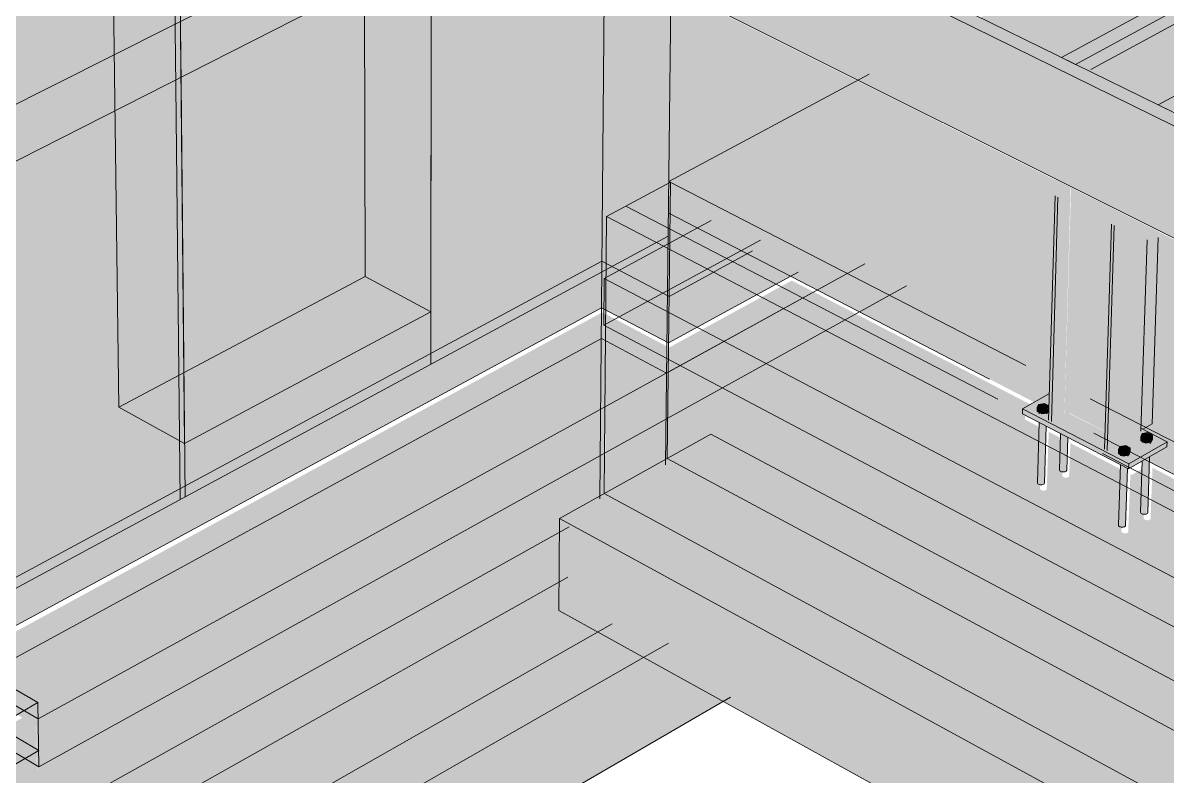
# Model space of a CAD drawing. Header units: inches. Extents: x -8026 to -8021, y -2777 to 2751.
# Drawn here: x -8025.6035 to -8025.4851, y 1923.4569 to 1923.5348 of the extents above; entities that cross this region are included whole.
import ezdxf

# ---------------------------------------------------------------- set-up
doc = ezdxf.new("R2010")
doc.units = ezdxf.units.IN
doc.header["$MEASUREMENT"] = 0
for name, color, linetype, lineweight in [('A-DETL', 90, 'Continuous', 9), ('A-FLOR', 192, 'Continuous', 13), ('A-GENM', 5, 'Continuous', 9), ('C-BLDG-PADS', 91, 'Continuous', 9), ('S-BEAM', 12, 'Continuous', 9), ('S-BEAM-2', 53, 'Continuous', 9), ('S-BEAM-4', 133, 'Continuous', 9), ('S-COLS', 52, 'Continuous', 9), ('S-COLS-1', 22, 'Continuous', 9), ('S-FNDN', 32, 'Continuous', 13)]:
    doc.layers.add(name, color=color, linetype=linetype, lineweight=lineweight)
for name, color, linetype, lineweight, transparency in [('A-FLOR-1', 192, 'Continuous', 13, 0.4), ('A-WALL-PATT-1', 235, 'Continuous', 13, 0.4), ('A-WALL-PATT-2', 13, 'Continuous', 13, 0.4), ('C-BLDG-PADS-1', 91, 'Continuous', 9, 0.4), ('S-FNDN-1', 13, 'Continuous', 13, 0.4), ('S-FNDN-2', 25, 'Continuous', 13, 0.4)]:
    doc.layers.add(name, color=color, linetype=linetype, lineweight=lineweight, transparency=transparency)

msp = doc.modelspace()

# ---------------------------------------------------------------- hatches: boundary and pattern name
at = {"layer": 'A-FLOR-1'}
h = msp.add_hatch(color=256, dxfattribs=at)
h.paths.add_polyline_path([(-8025.68001, 1923.52456), (-8025.61043, 1923.55784), (-8025.61065, 1923.55798), (-8025.61066, 1923.55852), (-8025.61002, 1923.55883), (-8025.63175, 1923.56999), (-8025.70297, 1923.53705), (-8025.68028, 1923.52471)], flags=0)
h.paths.add_polyline_path([(-8025.58725, 1923.5348), (-8025.56883, 1923.54407), (-8025.58744, 1923.55307), (-8025.58734, 1923.54391)], flags=0)
msp.add_hatch(color=256, dxfattribs=at).paths.add_polyline_path([(-8025.58719, 1923.52903), (-8025.56881, 1923.53836), (-8025.56883, 1923.54407), (-8025.58725, 1923.5348), (-8025.5872, 1923.53031)], flags=0)
at = {"layer": 'A-GENM'}
for points in [[(-8025.49809, 1923.49434), (-8025.49813, 1923.49478), (-8025.49855, 1923.495), (-8025.49856, 1923.49458), (-8025.49821, 1923.4944)], [(-8025.49808, 1923.49476), (-8025.49746, 1923.49488), (-8025.49738, 1923.4952), (-8025.49781, 1923.49542), (-8025.49842, 1923.49533), (-8025.49855, 1923.495), (-8025.49809, 1923.49476)], [(-8025.49809, 1923.49434), (-8025.49748, 1923.49448), (-8025.49749, 1923.49484), (-8025.49808, 1923.49476), (-8025.49809, 1923.49448)], [(-8025.49749, 1923.49443), (-8025.49735, 1923.49492), (-8025.49739, 1923.49506), (-8025.49748, 1923.49469), (-8025.49749, 1923.49443)], [(-8025.48675, 1923.4914), (-8025.48662, 1923.49181), (-8025.48662, 1923.49213), (-8025.48675, 1923.49168), (-8025.48675, 1923.49145)], [(-8025.48966, 1923.49039), (-8025.48902, 1923.49054), (-8025.48894, 1923.49083), (-8025.48939, 1923.49107), (-8025.49001, 1923.49097), (-8025.49014, 1923.49064), (-8025.48967, 1923.4904)], [(-8025.48736, 1923.49131), (-8025.4874, 1923.49175), (-8025.48783, 1923.49195), (-8025.48779, 1923.49153), (-8025.48737, 1923.49131)], [(-8025.48736, 1923.49131), (-8025.48675, 1923.49145), (-8025.48674, 1923.49181), (-8025.48735, 1923.49172), (-8025.48736, 1923.49135)], [(-8025.48967, 1923.48997), (-8025.48971, 1923.49042), (-8025.49014, 1923.4906), (-8025.49015, 1923.49022), (-8025.48967, 1923.48997)], [(-8025.48967, 1923.48997), (-8025.48906, 1923.49007), (-8025.48909, 1923.49047), (-8025.48966, 1923.49039), (-8025.48967, 1923.49)], [(-8025.48906, 1923.49006), (-8025.48892, 1923.49053), (-8025.48895, 1923.49073), (-8025.48905, 1923.49033), (-8025.48906, 1923.49007)]]:
    msp.add_hatch(color=256, dxfattribs=at).paths.add_polyline_path(points, flags=0)
h = msp.add_hatch(color=256, dxfattribs=at)
h.paths.add_polyline_path([(-8025.48735, 1923.49172), (-8025.48674, 1923.49181), (-8025.48661, 1923.49215), (-8025.48717, 1923.49238), (-8025.4877, 1923.49231), (-8025.4878, 1923.49196), (-8025.48735, 1923.49172)], flags=0)
h.paths.add_polyline_path([(-8025.48735, 1923.49184), (-8025.48735, 1923.49184), (-8025.48725, 1923.49184)], flags=0)
at = {"layer": 'A-WALL-PATT-1'}
for points in [[(-8025.41309, 1923.42814), (-8025.41271, 1923.43379), (-8025.53104, 1923.4965), (-8025.53687, 1923.49326), (-8025.53692, 1923.48909), (-8025.5322, 1923.49173), (-8025.41395, 1923.4286)], [(-8025.41465, 1923.41632), (-8025.41377, 1923.42906), (-8025.53232, 1923.49225), (-8025.54336, 1923.48607), (-8025.43263, 1923.42607)]]:
    msp.add_hatch(color=256, dxfattribs=at).paths.add_polyline_path(points, flags=0)
h = msp.add_hatch(color=256, dxfattribs=at)
h.paths.add_polyline_path([(-8025.48976, 1923.48261), (-8025.48976, 1923.48262), (-8025.48951, 1923.48267), (-8025.4895, 1923.48271), (-8025.48942, 1923.48276), (-8025.48941, 1923.48281), (-8025.48932, 1923.48675), (-8025.49001, 1923.48711), (-8025.49013, 1923.48276), (-8025.49002, 1923.48276), (-8025.49002, 1923.48267), (-8025.48995, 1923.48264), (-8025.48989, 1923.48271), (-8025.48985, 1923.48271), (-8025.48985, 1923.48262)], flags=0)
h.paths.add_polyline_path([(-8025.48736, 1923.48396), (-8025.48736, 1923.48398), (-8025.48728, 1923.48398), (-8025.48721, 1923.48472), (-8025.4872, 1923.48405), (-8025.48712, 1923.4841), (-8025.48712, 1923.4856), (-8025.48779, 1923.48595), (-8025.48783, 1923.4841), (-8025.48772, 1923.4841), (-8025.48773, 1923.48401), (-8025.48765, 1923.48398), (-8025.4876, 1923.4841), (-8025.48755, 1923.48406), (-8025.48752, 1923.48472), (-8025.48743, 1923.48472), (-8025.48746, 1923.48396)], flags=0)
h.paths.add_polyline_path([(-8025.49815, 1923.48701), (-8025.49815, 1923.48701), (-8025.49797, 1923.48703), (-8025.49794, 1923.48707), (-8025.49784, 1923.48711), (-8025.4978, 1923.48721), (-8025.49773, 1923.49113), (-8025.49842, 1923.49145), (-8025.49852, 1923.48716), (-8025.49841, 1923.48716), (-8025.49842, 1923.48707), (-8025.49834, 1923.48703), (-8025.49831, 1923.48711), (-8025.49825, 1923.48707), (-8025.49821, 1923.48701)], flags=0)
h.paths.add_polyline_path([(-8025.49566, 1923.48862), (-8025.49554, 1923.48862), (-8025.49555, 1923.48999), (-8025.49618, 1923.49032), (-8025.49618, 1923.48862), (-8025.49567, 1923.48862)], flags=0)
at = {"layer": 'A-WALL-PATT-2'}
h = msp.add_hatch(color=256, dxfattribs=at)
h.paths.add_polyline_path([(-8025.90929, 1923.29741), (-8025.86245, 1923.32431), (-8025.86742, 1923.32867), (-8025.86222, 1923.33149), (-8025.87242, 1923.40202), (-8025.84007, 1923.41809), (-8025.84108, 1923.42592), (-8025.83441, 1923.42091), (-8025.825, 1923.34581), (-8025.74798, 1923.39005), (-8025.74868, 1923.39831), (-8025.54318, 1923.50925), (-8025.54313, 1923.51475), (-8025.53669, 1923.5182), (-8025.53645, 1923.53844), (-8025.54737, 1923.54391), (-8025.54737, 1923.54402), (-8025.56127, 1923.55098), (-8025.56131, 1923.50488), (-8025.58679, 1923.49124), (-8025.59359, 1923.49502), (-8025.58687, 1923.49858), (-8025.58719, 1923.52903), (-8025.64499, 1923.49968), (-8025.67836, 1923.518), (-8025.68027, 1923.51708), (-8025.68668, 1923.52078), (-8025.68648, 1923.51708), (-8025.92062, 1923.40436), (-8025.92037, 1923.40411), (-8025.92032, 1923.40406), (-8025.9202, 1923.40399), (-8025.92019, 1923.40372), (-8025.92042, 1923.40337), (-8025.92065, 1923.4033), (-8025.92088, 1923.40331), (-8025.9216, 1923.40389), (-8025.92693, 1923.40132), (-8025.90929, 1923.29741)], flags=0)
h.paths.add_polyline_path([(-8025.58744, 1923.55307), (-8025.58751, 1923.55982), (-8025.58733, 1923.55991), (-8025.58735, 1923.56201), (-8025.59664, 1923.55751), (-8025.59435, 1923.5564)], flags=0)
h.paths.add_polyline_path([(-8025.54537, 1923.55593), (-8025.54368, 1923.55679), (-8025.56125, 1923.5654), (-8025.56125, 1923.56373), (-8025.54546, 1923.55598)], flags=0)
h.paths.add_polyline_path([(-8025.53615, 1923.56317), (-8025.53617, 1923.56462), (-8025.5591, 1923.57566), (-8025.56057, 1923.57495), (-8025.53633, 1923.56326)], flags=0)
h.paths.add_polyline_path([(-8025.53602, 1923.57447), (-8025.536, 1923.57567), (-8025.54767, 1923.58119), (-8025.54892, 1923.58059), (-8025.53635, 1923.57463)], flags=0)
h.paths.add_polyline_path([(-8025.53589, 1923.58538), (-8025.53588, 1923.58636), (-8025.53644, 1923.58662), (-8025.53747, 1923.58612), (-8025.53628, 1923.58557)], flags=0)
for points in [[(-8025.64521, 1923.50562), (-8025.58725, 1923.5348), (-8025.58744, 1923.55307), (-8025.59664, 1923.55751), (-8025.60161, 1923.55511), (-8025.60154, 1923.54958), (-8025.60164, 1923.54949), (-8025.60194, 1923.54944), (-8025.60218, 1923.54949), (-8025.60229, 1923.54963), (-8025.60242, 1923.55472), (-8025.60422, 1923.55385), (-8025.60414, 1923.54831), (-8025.60425, 1923.54822), (-8025.60452, 1923.54816), (-8025.60479, 1923.54822), (-8025.60489, 1923.54836), (-8025.60499, 1923.55107), (-8025.60525, 1923.55109), (-8025.60542, 1923.55121), (-8025.60544, 1923.55156), (-8025.60547, 1923.55325), (-8025.60732, 1923.55235), (-8025.60729, 1923.54994), (-8025.60739, 1923.54986), (-8025.60767, 1923.5498), (-8025.60793, 1923.54986), (-8025.60804, 1923.54999), (-8025.60808, 1923.55198), (-8025.67286, 1923.52067), (-8025.65182, 1923.50922)], [(-8025.64499, 1923.49968), (-8025.58719, 1923.52903), (-8025.58725, 1923.5348), (-8025.64521, 1923.50562), (-8025.65182, 1923.50922), (-8025.67305, 1923.51509), (-8025.6452, 1923.4998)], [(-8025.54318, 1923.50925), (-8025.53675, 1923.51272), (-8025.53672, 1923.51818), (-8025.54313, 1923.51475), (-8025.54317, 1923.50991)], [(-8025.54318, 1923.50844), (-8025.53676, 1923.51191), (-8025.53675, 1923.51272), (-8025.54318, 1923.50925), (-8025.54318, 1923.50858)], [(-8025.53688, 1923.50177), (-8025.53676, 1923.51191), (-8025.54318, 1923.50844), (-8025.54321, 1923.50511), (-8025.53692, 1923.50179)], [(-8025.54321, 1923.50511), (-8025.54318, 1923.50844), (-8025.54336, 1923.50835), (-8025.54336, 1923.50518)], [(-8025.54327, 1923.48971), (-8025.53687, 1923.49326), (-8025.53682, 1923.49806), (-8025.54323, 1923.49452), (-8025.54326, 1923.49066)], [(-8025.5433, 1923.48553), (-8025.53692, 1923.48909), (-8025.53687, 1923.49326), (-8025.54327, 1923.48971), (-8025.54328, 1923.48829)], [(-8025.77726, 1923.35326), (-8025.54794, 1923.48156), (-8025.54793, 1923.48294), (-8025.5433, 1923.48553), (-8025.54332, 1923.48968), (-8025.60206, 1923.4571), (-8025.60348, 1923.45794), (-8025.77939, 1923.35491), (-8025.77876, 1923.35442)]]:
    msp.add_hatch(color=256, dxfattribs=at).paths.add_polyline_path(points, flags=0)
h = msp.add_hatch(color=256, dxfattribs=at)
h.paths.add_polyline_path([(-8025.76511, 1923.34619), (-8025.54402, 1923.47175), (-8025.54805, 1923.47398), (-8025.54805, 1923.48207), (-8025.77615, 1923.35471), (-8025.772, 1923.35151)], flags=0)
h.paths.add_polyline_path([(-8025.74798, 1923.39004), (-8025.60869, 1923.47004), (-8025.5436, 1923.50531), (-8025.54338, 1923.5052), (-8025.54336, 1923.50835), (-8025.54318, 1923.50844), (-8025.54318, 1923.50925), (-8025.74868, 1923.39831), (-8025.74798, 1923.39005)], flags=0)
h = msp.add_hatch(color=256, dxfattribs=at)
h.paths.add_polyline_path([(-8025.77939, 1923.35491), (-8025.60348, 1923.45794), (-8025.60776, 1923.46046), (-8025.7481, 1923.37878), (-8025.74787, 1923.3761), (-8025.78216, 1923.35706), (-8025.78031, 1923.35563)], flags=0)
h.paths.add_polyline_path([(-8025.60203, 1923.45708), (-8025.54327, 1923.48971), (-8025.54328, 1923.49449), (-8025.60211, 1923.46204), (-8025.60206, 1923.45877)], flags=0)
at = {"layer": 'C-BLDG-PADS-1'}
h = msp.add_hatch(color=256, dxfattribs=at)
h.paths.add_polyline_path([(-8025.32959, 1923.3998), (-8025.32911, 1923.40439), (-8025.32959, 1923.40439), (-8025.32959, 1923.40457), (-8025.33242, 1923.40456), (-8025.33274, 1923.40145), (-8025.33189, 1923.401)], flags=0)
h.paths.add_polyline_path([(-8025.53376, 1923.5033), (-8025.5241, 1923.50859), (-8025.53369, 1923.51357), (-8025.53676, 1923.51191), (-8025.53685, 1923.50492), (-8025.53668, 1923.50484)], flags=0)
h = msp.add_hatch(color=256, dxfattribs=at)
h.paths.add_polyline_path([(-8025.60888, 1923.46601), (-8025.6074, 1923.46681), (-8025.61032, 1923.46852), (-8025.61176, 1923.46769), (-8025.60894, 1923.46604)], flags=0)
h.paths.add_polyline_path([(-8025.53543, 1923.49882), (-8025.52117, 1923.50669), (-8025.52396, 1923.50813), (-8025.53666, 1923.5012), (-8025.53678, 1923.50127), (-8025.53678, 1923.49954), (-8025.53656, 1923.49942)], flags=0)
h.paths.add_polyline_path([(-8025.54315, 1923.50291), (-8025.54314, 1923.50463), (-8025.54331, 1923.50472), (-8025.54328, 1923.50298)], flags=0)
for points in [[(-8025.52032, 1923.50245), (-8025.51679, 1923.50441), (-8025.52117, 1923.50669), (-8025.5247, 1923.50474), (-8025.52279, 1923.50374)], [(-8025.5368, 1923.49955), (-8025.53682, 1923.50129), (-8025.54314, 1923.50463), (-8025.54315, 1923.50291), (-8025.53682, 1923.49956)], [(-8025.53671, 1923.50168), (-8025.53376, 1923.5033), (-8025.53685, 1923.50488), (-8025.53688, 1923.50177), (-8025.53673, 1923.50169)], [(-8025.53104, 1923.4965), (-8025.52032, 1923.50245), (-8025.5247, 1923.50474), (-8025.53543, 1923.49882), (-8025.53186, 1923.49693)], [(-8025.53682, 1923.49806), (-8025.53682, 1923.49956), (-8025.54315, 1923.50291), (-8025.54316, 1923.50143), (-8025.54269, 1923.50118)], [(-8025.60211, 1923.46204), (-8025.54323, 1923.49452), (-8025.54316, 1923.50143), (-8025.54359, 1923.50165), (-8025.6074, 1923.46681), (-8025.60214, 1923.46374)], [(-8025.54323, 1923.49452), (-8025.53682, 1923.49806), (-8025.54316, 1923.50143), (-8025.54319, 1923.49806)], [(-8025.53687, 1923.49326), (-8025.53104, 1923.4965), (-8025.53543, 1923.49882), (-8025.53682, 1923.49806)], [(-8025.60358, 1923.4629), (-8025.60214, 1923.46374), (-8025.6074, 1923.46681), (-8025.60888, 1923.46601), (-8025.60501, 1923.46374)], [(-8025.60211, 1923.46204), (-8025.60214, 1923.46374), (-8025.60358, 1923.4629), (-8025.60214, 1923.46206)], [(-8025.60348, 1923.45794), (-8025.60206, 1923.45877), (-8025.60214, 1923.46206), (-8025.60358, 1923.4629), (-8025.60776, 1923.46046)], [(-8025.60203, 1923.45708), (-8025.60211, 1923.45874), (-8025.60348, 1923.45794), (-8025.60206, 1923.4571)]]:
    msp.add_hatch(color=256, dxfattribs=at).paths.add_polyline_path(points, flags=0)
h = msp.add_hatch(color=256, dxfattribs=at)
h.paths.add_polyline_path([(-8025.6074, 1923.46681), (-8025.54356, 1923.50164), (-8025.54316, 1923.50143), (-8025.54315, 1923.50291), (-8025.54332, 1923.503), (-8025.54332, 1923.50472), (-8025.54359, 1923.50484), (-8025.61032, 1923.46852), (-8025.60888, 1923.46768)], flags=0)
h.paths.add_polyline_path([(-8025.53682, 1923.49806), (-8025.53543, 1923.49882), (-8025.5368, 1923.49955)], flags=0)
h = msp.add_hatch(color=256, dxfattribs=at)
h.paths.add_polyline_path([(-8025.33153, 1923.40022), (-8025.33073, 1923.40791), (-8025.40559, 1923.44674), (-8025.40636, 1923.43581), (-8025.34014, 1923.40097), (-8025.33716, 1923.40317), (-8025.33155, 1923.40023)], flags=0)
h.paths.add_polyline_path([(-8025.41236, 1923.43898), (-8025.41163, 1923.44987), (-8025.48662, 1923.48876), (-8025.48683, 1923.48342), (-8025.48705, 1923.48333), (-8025.48733, 1923.48335), (-8025.48751, 1923.48347), (-8025.48753, 1923.48353), (-8025.48741, 1923.48882), (-8025.48878, 1923.48802), (-8025.48891, 1923.48809), (-8025.48914, 1923.48207), (-8025.48935, 1923.48198), (-8025.48964, 1923.482), (-8025.48982, 1923.48212), (-8025.48984, 1923.48218), (-8025.48964, 1923.48847), (-8025.49512, 1923.49132), (-8025.49526, 1923.48783), (-8025.49548, 1923.48774), (-8025.49576, 1923.48776), (-8025.49594, 1923.48788), (-8025.49596, 1923.48802), (-8025.4959, 1923.49173), (-8025.49736, 1923.49249), (-8025.49757, 1923.4865), (-8025.49779, 1923.4864), (-8025.49807, 1923.48642), (-8025.49825, 1923.48655), (-8025.49827, 1923.4866), (-8025.49809, 1923.49286), (-8025.49981, 1923.49376), (-8025.49979, 1923.49428), (-8025.49858, 1923.49497), (-8025.51679, 1923.50441), (-8025.52648, 1923.49903), (-8025.41395, 1923.43981)], flags=0)
h = msp.add_hatch(color=256, dxfattribs=at)
h.paths.add_polyline_path([(-8025.34205, 1923.39635), (-8025.3417, 1923.39982), (-8025.34014, 1923.40097), (-8025.40636, 1923.43581), (-8025.40672, 1923.43062), (-8025.34256, 1923.39662)], flags=0)
h.paths.add_polyline_path([(-8025.41271, 1923.43379), (-8025.41236, 1923.43898), (-8025.52648, 1923.49903), (-8025.53104, 1923.4965), (-8025.41395, 1923.43445)], flags=0)
h = msp.add_hatch(color=256, dxfattribs=at)
h.paths.add_polyline_path([(-8025.48985, 1923.48262), (-8025.48989, 1923.48276), (-8025.48994, 1923.48271), (-8025.48995, 1923.48264)], flags=0)
h.paths.add_polyline_path([(-8025.49002, 1923.48267), (-8025.49002, 1923.48276), (-8025.49009, 1923.48271)], flags=0)
h.paths.add_polyline_path([(-8025.48712, 1923.4841), (-8025.48709, 1923.48472), (-8025.4871, 1923.48472), (-8025.48711, 1923.48422)], flags=0)
h.paths.add_polyline_path([(-8025.48728, 1923.48398), (-8025.48721, 1923.48405), (-8025.48725, 1923.48472)], flags=0)
h.paths.add_polyline_path([(-8025.48746, 1923.48395), (-8025.48746, 1923.48396), (-8025.48743, 1923.48472), (-8025.48752, 1923.48472), (-8025.48755, 1923.48396)], flags=0)
h.paths.add_polyline_path([(-8025.48755, 1923.48396), (-8025.4876, 1923.4841), (-8025.48764, 1923.48406), (-8025.48765, 1923.48398)], flags=0)
h.paths.add_polyline_path([(-8025.48773, 1923.48401), (-8025.48773, 1923.4841), (-8025.48779, 1923.48405)], flags=0)
h.paths.add_polyline_path([(-8025.49797, 1923.48703), (-8025.49794, 1923.48707), (-8025.49794, 1923.48815)], flags=0)
h.paths.add_polyline_path([(-8025.49825, 1923.48701), (-8025.49827, 1923.48711), (-8025.49832, 1923.48716), (-8025.49834, 1923.48703)], flags=0)
h.paths.add_polyline_path([(-8025.49842, 1923.48707), (-8025.49842, 1923.48716), (-8025.49848, 1923.48711)], flags=0)
h.paths.add_polyline_path([(-8025.49585, 1923.48833), (-8025.4956, 1923.48839), (-8025.4955, 1923.48853), (-8025.49554, 1923.48862), (-8025.49622, 1923.48862), (-8025.49618, 1923.48843), (-8025.49595, 1923.48834)], flags=0)
at = {"layer": 'S-BEAM'}
h = msp.add_hatch(color=256, dxfattribs=at)
h.paths.add_polyline_path([(-8025.48907, 1923.48916), (-8025.48517, 1923.49147), (-8025.48783, 1923.49285), (-8025.48784, 1923.49259), (-8025.49132, 1923.4906), (-8025.4916, 1923.49074), (-8025.49155, 1923.4925), (-8025.49162, 1923.49256), (-8025.49531, 1923.49441), (-8025.49555, 1923.49441), (-8025.49574, 1923.49435), (-8025.49709, 1923.49359), (-8025.49737, 1923.49373), (-8025.49729, 1923.49644), (-8025.50002, 1923.49484), (-8025.48952, 1923.48939)], flags=0)
h.paths.add_polyline_path([(-8025.48967, 1923.48997), (-8025.49015, 1923.49022), (-8025.49008, 1923.49079), (-8025.49, 1923.49098), (-8025.48939, 1923.49107), (-8025.48892, 1923.49077), (-8025.48893, 1923.49039), (-8025.48909, 1923.49006), (-8025.48966, 1923.48997)], flags=0)
h.paths.add_polyline_path([(-8025.48736, 1923.49131), (-8025.48784, 1923.49158), (-8025.48777, 1923.49212), (-8025.4877, 1923.49231), (-8025.48709, 1923.4924), (-8025.48661, 1923.49213), (-8025.48669, 1923.49158), (-8025.48675, 1923.4914), (-8025.48735, 1923.49131)], flags=0)
h.paths.add_polyline_path([(-8025.49809, 1923.49434), (-8025.49857, 1923.49462), (-8025.49855, 1923.495), (-8025.49842, 1923.49533), (-8025.49781, 1923.49542), (-8025.49734, 1923.49516), (-8025.49738, 1923.49468), (-8025.49749, 1923.49443), (-8025.49808, 1923.49434)], flags=0)
for points in [[(-8025.48909, 1923.48864), (-8025.48907, 1923.48916), (-8025.50006, 1923.49486), (-8025.50007, 1923.49434), (-8025.48952, 1923.48886)], [(-8025.48909, 1923.48864), (-8025.48514, 1923.49093), (-8025.48517, 1923.49143), (-8025.48907, 1923.48916)]]:
    msp.add_hatch(color=256, dxfattribs=at).paths.add_polyline_path(points, flags=0)
at = {"layer": 'S-BEAM-2'}
for points in [[(-8025.37819, 1923.45937), (-8025.37722, 1923.47137), (-8025.54733, 1923.55512), (-8025.5474, 1923.54407), (-8025.37849, 1923.45952)], [(-8025.37722, 1923.47137), (-8025.37593, 1923.47221), (-8025.54601, 1923.55578), (-8025.54733, 1923.55512), (-8025.37749, 1923.4715)]]:
    msp.add_hatch(color=256, dxfattribs=at).paths.add_polyline_path(points, flags=0)
at = {"layer": 'S-BEAM-4'}
h = msp.add_hatch(color=256, dxfattribs=at)
h.paths.add_polyline_path([(-8025.50308, 1923.53469), (-8025.4462, 1923.56522), (-8025.44613, 1923.56661), (-8025.50446, 1923.53536), (-8025.50387, 1923.53508)], flags=0)
h.paths.add_polyline_path([(-8025.44375, 1923.56654), (-8025.3902, 1923.59528), (-8025.39156, 1923.59584), (-8025.44511, 1923.56715), (-8025.44453, 1923.56689)], flags=0)
h.paths.add_polyline_path([(-8025.32747, 1923.62896), (-8025.32574, 1923.62989), (-8025.32562, 1923.63117), (-8025.32881, 1923.62946), (-8025.32824, 1923.62925)], flags=0)
h = msp.add_hatch(color=256, dxfattribs=at)
h.paths.add_polyline_path([(-8025.49602, 1923.5312), (-8025.44714, 1923.55772), (-8025.44679, 1923.56491), (-8025.50308, 1923.53469), (-8025.49606, 1923.53122)], flags=0)
h.paths.add_polyline_path([(-8025.43671, 1923.56338), (-8025.38323, 1923.5924), (-8025.3902, 1923.59528), (-8025.44375, 1923.56654), (-8025.43959, 1923.56467)], flags=0)
h.paths.add_polyline_path([(-8025.32644, 1923.62857), (-8025.32634, 1923.62956), (-8025.32747, 1923.62896)], flags=0)
h = msp.add_hatch(color=256, dxfattribs=at)
h.paths.add_polyline_path([(-8025.49458, 1923.53051), (-8025.38183, 1923.59181), (-8025.38326, 1923.5924), (-8025.49603, 1923.53122), (-8025.49461, 1923.53053)], flags=0)
h.paths.add_polyline_path([(-8025.31922, 1923.62585), (-8025.31759, 1923.62674), (-8025.31745, 1923.62811), (-8025.32063, 1923.62638), (-8025.31959, 1923.62599)], flags=0)
h = msp.add_hatch(color=256, dxfattribs=at)
h.paths.add_polyline_path([(-8025.49322, 1923.52984), (-8025.43639, 1923.5608), (-8025.43632, 1923.56219), (-8025.49458, 1923.53051), (-8025.49396, 1923.5302)], flags=0)
h.paths.add_polyline_path([(-8025.43394, 1923.56213), (-8025.38049, 1923.59126), (-8025.38183, 1923.59181), (-8025.4353, 1923.56274), (-8025.43473, 1923.56249)], flags=0)
h.paths.add_polyline_path([(-8025.31915, 1923.62583), (-8025.31759, 1923.62672), (-8025.31764, 1923.62672), (-8025.31922, 1923.62585)], flags=0)
h = msp.add_hatch(color=256, dxfattribs=at)
h.paths.add_polyline_path([(-8025.48602, 1923.52629), (-8025.43738, 1923.55308), (-8025.43699, 1923.56047), (-8025.49322, 1923.52984), (-8025.48607, 1923.52631)], flags=0)
h.paths.add_polyline_path([(-8025.42678, 1923.55892), (-8025.37339, 1923.58832), (-8025.38049, 1923.59126), (-8025.43394, 1923.56213)], flags=0)
msp.add_hatch(color=256, dxfattribs=at).paths.add_polyline_path([(-8025.48457, 1923.52559), (-8025.37279, 1923.58729), (-8025.37272, 1923.58804), (-8025.37343, 1923.58833), (-8025.48603, 1923.52631), (-8025.48461, 1923.52561)], flags=0)
at = {"layer": 'S-COLS-1'}
h = msp.add_hatch(color=256, dxfattribs=at)
h.paths.add_polyline_path([(-8025.49708, 1923.49358), (-8025.49637, 1923.51843), (-8025.49666, 1923.51857), (-8025.49737, 1923.49373), (-8025.49709, 1923.49359)], flags=0)
h.paths.add_polyline_path([(-8025.49487, 1923.58152), (-8025.49456, 1923.58167), (-8025.49295, 1923.63782), (-8025.49326, 1923.63795), (-8025.49484, 1923.58261)], flags=0)
h = msp.add_hatch(color=256, dxfattribs=at)
h.paths.add_polyline_path([(-8025.49708, 1923.49358), (-8025.49574, 1923.49435), (-8025.4951, 1923.51779), (-8025.49637, 1923.51843), (-8025.49705, 1923.4945)], flags=0)
h.paths.add_polyline_path([(-8025.49456, 1923.58167), (-8025.49317, 1923.58237), (-8025.49156, 1923.63725), (-8025.49295, 1923.63782), (-8025.49453, 1923.58261)], flags=0)
h = msp.add_hatch(color=256, dxfattribs=at)
h.paths.add_polyline_path([(-8025.49508, 1923.49435), (-8025.4944, 1923.51743), (-8025.49505, 1923.51776), (-8025.49573, 1923.49435), (-8025.49553, 1923.49441), (-8025.49529, 1923.49441), (-8025.49509, 1923.49435)], flags=0)
h.paths.add_polyline_path([(-8025.49317, 1923.58237), (-8025.49247, 1923.58272), (-8025.49092, 1923.63698), (-8025.49156, 1923.63725), (-8025.49316, 1923.5826)], flags=0)
h = msp.add_hatch(color=256, dxfattribs=at)
h.paths.add_polyline_path([(-8025.49155, 1923.4925), (-8025.49083, 1923.51565), (-8025.4944, 1923.51743), (-8025.49508, 1923.49435), (-8025.49162, 1923.49259)], flags=0)
h.paths.add_polyline_path([(-8025.49247, 1923.58272), (-8025.48869, 1923.58467), (-8025.48711, 1923.6354), (-8025.49087, 1923.63696), (-8025.49246, 1923.58298)], flags=0)
h = msp.add_hatch(color=256, dxfattribs=at)
h.paths.add_polyline_path([(-8025.49131, 1923.49059), (-8025.49053, 1923.5155), (-8025.49083, 1923.51565), (-8025.4916, 1923.49074), (-8025.49132, 1923.4906)], flags=0)
h.paths.add_polyline_path([(-8025.48869, 1923.58464), (-8025.48837, 1923.5848), (-8025.4868, 1923.63527), (-8025.48712, 1923.6354), (-8025.48869, 1923.58467)], flags=0)
h = msp.add_hatch(color=256, dxfattribs=at)
h.paths.add_polyline_path([(-8025.49131, 1923.49059), (-8025.48784, 1923.49259), (-8025.48714, 1923.5138), (-8025.49053, 1923.51548), (-8025.49129, 1923.49125)], flags=0)
h.paths.add_polyline_path([(-8025.48837, 1923.5848), (-8025.48477, 1923.58661), (-8025.48323, 1923.6338), (-8025.4868, 1923.63527), (-8025.48834, 1923.58599)], flags=0)
h = msp.add_hatch(color=256, dxfattribs=at)
h.paths.add_polyline_path([(-8025.48765, 1923.49275), (-8025.48665, 1923.49332), (-8025.48599, 1923.51322), (-8025.48714, 1923.5138), (-8025.48783, 1923.49285)], flags=0)
h.paths.add_polyline_path([(-8025.48477, 1923.58661), (-8025.48354, 1923.58723), (-8025.48353, 1923.58775), (-8025.48475, 1923.58713)], flags=0)
at = {"layer": 'S-FNDN'}
h = msp.add_hatch(color=256, dxfattribs=at)
h.paths.add_polyline_path([(-8025.58687, 1923.49858), (-8025.56812, 1923.50853), (-8025.56826, 1923.55448), (-8025.5892, 1923.56496), (-8025.59126, 1923.56397), (-8025.58735, 1923.56201), (-8025.58735, 1923.5599), (-8025.58751, 1923.55982), (-8025.58744, 1923.55307), (-8025.56883, 1923.54402), (-8025.56883, 1923.53835), (-8025.58719, 1923.52903), (-8025.58688, 1923.49968)], flags=0)
h.paths.add_polyline_path([(-8025.53669, 1923.51838), (-8025.51721, 1923.52881), (-8025.53645, 1923.53844), (-8025.53667, 1923.5195)], flags=0)
h.paths.add_polyline_path([(-8025.53352, 1923.5619), (-8025.53205, 1923.56264), (-8025.53614, 1923.56461), (-8025.53615, 1923.56317), (-8025.53588, 1923.56304)], flags=0)
h.paths.add_polyline_path([(-8025.60014, 1923.56277), (-8025.59522, 1923.56512), (-8025.59525, 1923.56756), (-8025.60025, 1923.57006), (-8025.60014, 1923.56293)], flags=0)
h.paths.add_polyline_path([(-8025.56824, 1923.56716), (-8025.56826, 1923.56883), (-8025.57464, 1923.57195), (-8025.57634, 1923.57114), (-8025.56826, 1923.56717)], flags=0)
h.paths.add_polyline_path([(-8025.52187, 1923.56776), (-8025.52067, 1923.56841), (-8025.536, 1923.57567), (-8025.53602, 1923.57447), (-8025.52544, 1923.56946)], flags=0)
h.paths.add_polyline_path([(-8025.61009, 1923.57311), (-8025.61013, 1923.57501), (-8025.6153, 1923.5776), (-8025.61724, 1923.5767), (-8025.61023, 1923.57318)], flags=0)
h.paths.add_polyline_path([(-8025.51118, 1923.57387), (-8025.51119, 1923.57488), (-8025.53588, 1923.58636), (-8025.53587, 1923.58538), (-8025.5112, 1923.57388)], flags=0)
h.paths.add_polyline_path([(-8025.5988, 1923.57956), (-8025.59882, 1923.57958), (-8025.59933, 1923.57983), (-8025.59935, 1923.58082), (-8025.60043, 1923.58135), (-8025.60042, 1923.58036), (-8025.59882, 1923.57957)], flags=0)
h.paths.add_polyline_path([(-8025.55539, 1923.58417), (-8025.55475, 1923.58454), (-8025.55539, 1923.58484), (-8025.55539, 1923.58463)], flags=0)
h.paths.add_polyline_path([(-8025.58694, 1923.58422), (-8025.58695, 1923.58512), (-8025.58746, 1923.58542), (-8025.58747, 1923.5859), (-8025.5923, 1923.58824), (-8025.5938, 1923.58754), (-8025.58695, 1923.58422)], flags=0)
h.paths.add_polyline_path([(-8025.54449, 1923.58939), (-8025.54392, 1923.58966), (-8025.54392, 1923.5901), (-8025.54809, 1923.59204), (-8025.54806, 1923.59106), (-8025.54457, 1923.58943)], flags=0)
h.paths.add_polyline_path([(-8025.57529, 1923.58945), (-8025.5753, 1923.59056), (-8025.57579, 1923.5908), (-8025.5758, 1923.59091), (-8025.58108, 1923.59342), (-8025.58237, 1923.59283), (-8025.5753, 1923.58946)], flags=0)
h.paths.add_polyline_path([(-8025.56384, 1923.59461), (-8025.56384, 1923.59562), (-8025.57005, 1923.59853), (-8025.57113, 1923.59803), (-8025.56384, 1923.59461)], flags=0)
h.paths.add_polyline_path([(-8025.55258, 1923.59968), (-8025.5526, 1923.60051), (-8025.55919, 1923.60355), (-8025.56007, 1923.60314), (-8025.5526, 1923.59969)], flags=0)
h = msp.add_hatch(color=256, dxfattribs=at)
h.paths.add_polyline_path([(-8025.41211, 1923.45418), (-8025.41064, 1923.47547), (-8025.48597, 1923.51318), (-8025.48665, 1923.49332), (-8025.48725, 1923.49292), (-8025.41261, 1923.45444)], flags=0)
h.paths.add_polyline_path([(-8025.29928, 1923.49083), (-8025.28221, 1923.50244), (-8025.30017, 1923.51041), (-8025.30797, 1923.50526), (-8025.3091, 1923.49531), (-8025.30006, 1923.49119)], flags=0)
h.paths.add_polyline_path([(-8025.49724, 1923.49807), (-8025.49663, 1923.51852), (-8025.51722, 1923.52883), (-8025.53669, 1923.5184), (-8025.49738, 1923.49814)], flags=0)
for points in [[(-8025.53669, 1923.51822), (-8025.53652, 1923.51831), (-8025.53669, 1923.5184), (-8025.53669, 1923.51831)], [(-8025.4192, 1923.41324), (-8025.41465, 1923.41632), (-8025.5434, 1923.48608), (-8025.54799, 1923.48352), (-8025.42485, 1923.41632)], [(-8025.41985, 1923.40313), (-8025.4192, 1923.41324), (-8025.54799, 1923.48352), (-8025.54805, 1923.47399), (-8025.42221, 1923.40443)], [(-8025.7605, 1923.34264), (-8025.53931, 1923.46914), (-8025.54402, 1923.47175), (-8025.76511, 1923.34619), (-8025.76089, 1923.34294)], [(-8025.75439, 1923.33524), (-8025.53106, 1923.46456), (-8025.53931, 1923.46914), (-8025.7605, 1923.34264), (-8025.75464, 1923.33805)]]:
    msp.add_hatch(color=256, dxfattribs=at).paths.add_polyline_path(points, flags=0)
at = {"layer": 'S-FNDN-1'}
h = msp.add_hatch(color=256, dxfattribs=at)
h.paths.add_polyline_path([(-8025.56131, 1923.50488), (-8025.56131, 1923.551), (-8025.56821, 1923.55446), (-8025.56812, 1923.50853), (-8025.56217, 1923.50534)], flags=0)
h.paths.add_polyline_path([(-8025.56126, 1923.56373), (-8025.56125, 1923.5654), (-8025.56824, 1923.56882), (-8025.56824, 1923.56716), (-8025.56131, 1923.56376)], flags=0)
for points in [[(-8025.58679, 1923.49124), (-8025.56131, 1923.50488), (-8025.56812, 1923.50853), (-8025.58687, 1923.49858), (-8025.58685, 1923.49674)], [(-8025.58679, 1923.49124), (-8025.58687, 1923.49858), (-8025.59359, 1923.49502), (-8025.5931, 1923.49474)]]:
    msp.add_hatch(color=256, dxfattribs=at).paths.add_polyline_path(points, flags=0)
at = {"layer": 'S-FNDN-2'}
h = msp.add_hatch(color=256, dxfattribs=at)
h.paths.add_polyline_path([(-8025.41234, 1923.45074), (-8025.41211, 1923.45418), (-8025.48735, 1923.49292), (-8025.48765, 1923.49275), (-8025.48512, 1923.49145), (-8025.48516, 1923.49091), (-8025.48692, 1923.48989), (-8025.4869, 1923.48935), (-8025.41261, 1923.45088)], flags=0)
h.paths.add_polyline_path([(-8025.49885, 1923.49554), (-8025.49729, 1923.49643), (-8025.49724, 1923.49807), (-8025.53652, 1923.51831), (-8025.53669, 1923.51822), (-8025.53671, 1923.51194), (-8025.5337, 1923.51359), (-8025.4998, 1923.49603)], flags=0)
h = msp.add_hatch(color=256, dxfattribs=at)
h.paths.add_polyline_path([(-8025.48706, 1923.48557), (-8025.48696, 1923.48987), (-8025.48767, 1923.48946), (-8025.48774, 1923.48593), (-8025.48707, 1923.48558)], flags=0)
h.paths.add_polyline_path([(-8025.48928, 1923.48673), (-8025.48926, 1923.48873), (-8025.48995, 1923.48909), (-8025.48997, 1923.4871), (-8025.48929, 1923.48674)], flags=0)
h.paths.add_polyline_path([(-8025.49546, 1923.48995), (-8025.49545, 1923.49194), (-8025.49613, 1923.49229), (-8025.49613, 1923.4903), (-8025.49546, 1923.48995)], flags=0)
h.paths.add_polyline_path([(-8025.49769, 1923.49111), (-8025.49769, 1923.4931), (-8025.49836, 1923.49345), (-8025.49838, 1923.49147), (-8025.49769, 1923.49111)], flags=0)

# ---------------------------------------------------------------- linework, layer by layer
at = {"layer": 'A-DETL'}
for p, q in [((-8025.58776, 1923.53409), (-8025.58796, 1923.55325)), ((-8025.58722, 1923.53436), (-8025.58741, 1923.55297)), ((-8025.56132, 1923.49947), (-8025.56127, 1923.55059)), ((-8025.5877, 1923.52827), (-8025.58776, 1923.53409)), ((-8025.58716, 1923.52855), (-8025.58722, 1923.53436)), ((-8025.58726, 1923.48547), (-8025.5877, 1923.52827)), ((-8025.58673, 1923.48576), (-8025.58716, 1923.52855)), ((-8025.54114, 1923.51584), (-8025.50263, 1923.49585)), ((-8025.4918, 1923.49023), (-8025.41264, 1923.44914))]:
    msp.add_line(p, q, dxfattribs=at)
at = {"layer": 'A-FLOR'}
for p, q in [((-8025.64506, 1923.50584), (-8025.56882, 1923.54422)), ((-8025.5688, 1923.53851), (-8025.64485, 1923.4999)), ((-8025.52045, 1923.50763), (-8025.53692, 1923.49857)), ((-8025.60875, 1923.47), (-8025.54364, 1923.50533)), ((-8025.54366, 1923.50214), (-8025.60869, 1923.46671)), ((-8025.53692, 1923.49857), (-8025.54366, 1923.50214))]:
    msp.add_line(p, q, dxfattribs=at)
at = {"layer": 'A-GENM'}
for p, q in [((-8025.49857, 1923.49458), (-8025.49855, 1923.495)), ((-8025.49809, 1923.49434), (-8025.49857, 1923.49458)), ((-8025.49842, 1923.49533), (-8025.49855, 1923.495)), ((-8025.49855, 1923.495), (-8025.49808, 1923.49476)), ((-8025.49781, 1923.49542), (-8025.49842, 1923.49533)), ((-8025.49834, 1923.49436), (-8025.49833, 1923.49469)), ((-8025.49809, 1923.49434), (-8025.49808, 1923.49476)), ((-8025.49808, 1923.49476), (-8025.49747, 1923.49484)), ((-8025.49734, 1923.49518), (-8025.49781, 1923.49542)), ((-8025.49759, 1923.49466), (-8025.4976, 1923.49433)), ((-8025.49749, 1923.49443), (-8025.49747, 1923.49484)), ((-8025.49735, 1923.49476), (-8025.49749, 1923.49443)), ((-8025.49747, 1923.49484), (-8025.49734, 1923.49518)), ((-8025.49734, 1923.49518), (-8025.49735, 1923.49476)), ((-8025.49854, 1923.48722), (-8025.49836, 1923.49345)), ((-8025.49749, 1923.49443), (-8025.49809, 1923.49434)), ((-8025.49764, 1923.49308), (-8025.4978, 1923.4872)), ((-8025.49624, 1923.48855), (-8025.49613, 1923.49229)), ((-8025.4877, 1923.49231), (-8025.48783, 1923.49197)), ((-8025.48709, 1923.4924), (-8025.4877, 1923.49231)), ((-8025.48661, 1923.49215), (-8025.48709, 1923.4924)), ((-8025.48674, 1923.49181), (-8025.48661, 1923.49215)), ((-8025.48661, 1923.49215), (-8025.48662, 1923.49173)), ((-8025.4954, 1923.49191), (-8025.4955, 1923.48852)), ((-8025.49, 1923.49098), (-8025.49014, 1923.49064)), ((-8025.48939, 1923.49107), (-8025.49, 1923.49098)), ((-8025.48892, 1923.49082), (-8025.48939, 1923.49107)), ((-8025.48784, 1923.49155), (-8025.48783, 1923.49197)), ((-8025.48736, 1923.49131), (-8025.48784, 1923.49155)), ((-8025.48783, 1923.49197), (-8025.48735, 1923.49172)), ((-8025.48761, 1923.49133), (-8025.4876, 1923.49166)), ((-8025.48736, 1923.49131), (-8025.48735, 1923.49172)), ((-8025.48675, 1923.4914), (-8025.48736, 1923.49131)), ((-8025.48735, 1923.49172), (-8025.48674, 1923.49181)), ((-8025.48686, 1923.49163), (-8025.48688, 1923.49125)), ((-8025.48675, 1923.4914), (-8025.48674, 1923.49181)), ((-8025.48662, 1923.49173), (-8025.48675, 1923.4914)), ((-8025.49015, 1923.49022), (-8025.49014, 1923.49064)), ((-8025.48967, 1923.48997), (-8025.49015, 1923.49022)), ((-8025.49014, 1923.49064), (-8025.48966, 1923.49039)), ((-8025.48992, 1923.49), (-8025.48991, 1923.49033)), ((-8025.48967, 1923.48997), (-8025.48966, 1923.49039)), ((-8025.48906, 1923.49006), (-8025.48967, 1923.48997)), ((-8025.48966, 1923.49039), (-8025.48905, 1923.49048)), ((-8025.48917, 1923.4903), (-8025.48918, 1923.48997)), ((-8025.48906, 1923.49006), (-8025.48905, 1923.49048)), ((-8025.48893, 1923.4904), (-8025.48906, 1923.49006)), ((-8025.48905, 1923.49048), (-8025.48892, 1923.49082)), ((-8025.48892, 1923.49082), (-8025.48893, 1923.4904)), ((-8025.48692, 1923.4899), (-8025.48711, 1923.48414)), ((-8025.49015, 1923.48283), (-8025.48995, 1923.48909)), ((-8025.48922, 1923.48871), (-8025.48941, 1923.4828)), ((-8025.48785, 1923.48417), (-8025.48768, 1923.48946)), ((-8025.49612, 1923.48839), (-8025.49618, 1923.48843)), ((-8025.49604, 1923.48836), (-8025.49612, 1923.48839)), ((-8025.49576, 1923.48834), (-8025.49585, 1923.48833)), ((-8025.49567, 1923.48836), (-8025.49576, 1923.48834)), ((-8025.49852, 1923.48716), (-8025.49854, 1923.48721)), ((-8025.49848, 1923.48711), (-8025.49852, 1923.48716)), ((-8025.49842, 1923.48707), (-8025.49848, 1923.48711)), ((-8025.49815, 1923.48701), (-8025.49825, 1923.48701)), ((-8025.49784, 1923.48711), (-8025.4979, 1923.48707)), ((-8025.48773, 1923.48401), (-8025.48779, 1923.48405)), ((-8025.48711, 1923.48416), (-8025.48711, 1923.48414)), ((-8025.48941, 1923.48281), (-8025.48941, 1923.4828))]:
    msp.add_line(p, q, dxfattribs=at)
for points in [[(-8025.49618, 1923.48843, 0), (-8025.49622, 1923.48848, 0), (-8025.49624, 1923.48853, 0)], [(-8025.49585, 1923.48833, 0), (-8025.49595, 1923.48834, 0), (-8025.49604, 1923.48836, 0)], [(-8025.4955, 1923.48853, 0), (-8025.49551, 1923.48848, 0), (-8025.49554, 1923.48843, 0), (-8025.4956, 1923.48839, 0), (-8025.49567, 1923.48836, 0)], [(-8025.49825, 1923.48701, 0), (-8025.49834, 1923.48703, 0), (-8025.49842, 1923.48707, 0)], [(-8025.4979, 1923.48707, 0), (-8025.49797, 1923.48703, 0), (-8025.49806, 1923.48701, 0), (-8025.49815, 1923.48701, 0)], [(-8025.4978, 1923.48721, 0), (-8025.49781, 1923.48716, 0), (-8025.49784, 1923.48711, 0)], [(-8025.48779, 1923.48405, 0), (-8025.48783, 1923.4841, 0), (-8025.48785, 1923.48416, 0), (-8025.48785, 1923.48417, 0)], [(-8025.48736, 1923.48396, 0), (-8025.48746, 1923.48395, 0), (-8025.48755, 1923.48396, 0), (-8025.48765, 1923.48398, 0), (-8025.48773, 1923.48401, 0)], [(-8025.48715, 1923.48405, 0), (-8025.4872, 1923.48401, 0), (-8025.48728, 1923.48398, 0), (-8025.48736, 1923.48396, 0)], [(-8025.48711, 1923.48414, 0), (-8025.48712, 1923.4841, 0), (-8025.48715, 1923.48405, 0)], [(-8025.49002, 1923.48267, 0), (-8025.49009, 1923.48271, 0), (-8025.49013, 1923.48276, 0), (-8025.49015, 1923.48282, 0), (-8025.49015, 1923.48283, 0)], [(-8025.48941, 1923.4828, 0), (-8025.48942, 1923.48276, 0), (-8025.48945, 1923.48271, 0), (-8025.4895, 1923.48267, 0), (-8025.48958, 1923.48264, 0), (-8025.48966, 1923.48262, 0), (-8025.48976, 1923.48261, 0), (-8025.48985, 1923.48262, 0), (-8025.48995, 1923.48264, 0), (-8025.49002, 1923.48267, 0)]]:
    msp.add_polyline3d(points, dxfattribs=at)
at = {"layer": 'C-BLDG-PADS'}
for p, q in [((-8025.5323, 1923.51434), (-8025.54336, 1923.50836)), ((-8025.5434, 1923.50351), (-8025.5272, 1923.51232)), ((-8025.60195, 1923.46277), (-8025.51638, 1923.50988)), ((-8025.51207, 1923.50759), (-8025.60187, 1923.45783)), ((-8025.54336, 1923.50836), (-8025.5434, 1923.50351)), ((-8025.54336, 1923.50836), (-8025.34626, 1923.4048)), ((-8025.34829, 1923.40028), (-8025.5434, 1923.50351)), ((-8025.60198, 1923.46446), (-8025.61086, 1923.46963)), ((-8025.6124, 1923.46888), (-8025.60195, 1923.46277)), ((-8025.61537, 1923.46742), (-8025.60189, 1923.45951)), ((-8025.60187, 1923.45783), (-8025.61689, 1923.46666)), ((-8025.78179, 1923.35999), (-8025.60198, 1923.46446)), ((-8025.60187, 1923.45783), (-8025.60198, 1923.46446)), ((-8025.60189, 1923.45951), (-8025.77722, 1923.35702))]:
    msp.add_line(p, q, dxfattribs=at)
at = {"layer": 'S-BEAM'}
for p, q in [((-8025.49603, 1923.53122), (-8025.37703, 1923.59578)), ((-8025.3756, 1923.5952), (-8025.49458, 1923.53051)), ((-8025.48603, 1923.52631), (-8025.36717, 1923.59178)), ((-8025.49299, 1923.52997), (-8025.43023, 1923.56416)), ((-8025.54733, 1923.55512), (-8025.37722, 1923.47137)), ((-8025.37593, 1923.47221), (-8025.54601, 1923.55578)), ((-8025.5474, 1923.54407), (-8025.37819, 1923.45937)), ((-8025.49458, 1923.53051), (-8025.49603, 1923.53122)), ((-8025.48457, 1923.52559), (-8025.48603, 1923.52631)), ((-8025.49729, 1923.49644), (-8025.50006, 1923.49486)), ((-8025.50007, 1923.49434), (-8025.50006, 1923.49486)), ((-8025.50006, 1923.49486), (-8025.48907, 1923.48916)), ((-8025.48909, 1923.48864), (-8025.50007, 1923.49434)), ((-8025.48512, 1923.49145), (-8025.48784, 1923.49286)), ((-8025.48514, 1923.49093), (-8025.48909, 1923.48864)), ((-8025.48907, 1923.48916), (-8025.48512, 1923.49145)), ((-8025.48514, 1923.49093), (-8025.48512, 1923.49145)), ((-8025.48907, 1923.48916), (-8025.48909, 1923.48864))]:
    msp.add_line(p, q, dxfattribs=at)
at = {"layer": 'S-COLS'}
for p, q in [((-8025.49737, 1923.49369), (-8025.49671, 1923.51691)), ((-8025.49708, 1923.49354), (-8025.49642, 1923.51676)), ((-8025.4916, 1923.4907), (-8025.49088, 1923.51397)), ((-8025.49131, 1923.49055), (-8025.49058, 1923.51383)), ((-8025.48719, 1923.51234), (-8025.48784, 1923.49255)), ((-8025.48602, 1923.5126), (-8025.48665, 1923.49332)), ((-8025.48764, 1923.49275), (-8025.48665, 1923.49332))]:
    msp.add_line(p, q, dxfattribs=at)
at = {"layer": 'S-FNDN'}
for p, q in [((-8025.58679, 1923.49127), (-8025.58748, 1923.55992)), ((-8025.59438, 1923.55632), (-8025.59359, 1923.49505)), ((-8025.56812, 1923.50855), (-8025.56821, 1923.55407)), ((-8025.56127, 1923.5506), (-8025.56131, 1923.50491)), ((-8025.54334, 1923.54063), (-8025.54381, 1923.48554)), ((-8025.53703, 1923.48906), (-8025.53648, 1923.53718)), ((-8025.51595, 1923.52951), (-8025.53669, 1923.5184)), ((-8025.53652, 1923.51831), (-8025.54313, 1923.51478)), ((-8025.53685, 1923.48973), (-8025.53652, 1923.51831)), ((-8025.53669, 1923.5184), (-8025.49973, 1923.49935)), ((-8025.54313, 1923.51478), (-8025.54338, 1923.48609)), ((-8025.41262, 1923.44683), (-8025.54313, 1923.51478)), ((-8025.5035, 1923.49795), (-8025.53673, 1923.51516)), ((-8025.74864, 1923.39836), (-8025.53676, 1923.51273)), ((-8025.53175, 1923.50917), (-8025.52801, 1923.5112)), ((-8025.60885, 1923.47496), (-8025.5436, 1923.51013)), ((-8025.5436, 1923.51013), (-8025.53666, 1923.50649)), ((-8025.52331, 1923.50902), (-8025.53671, 1923.50168)), ((-8025.53666, 1923.50649), (-8025.53178, 1923.50915)), ((-8025.59359, 1923.49505), (-8025.56812, 1923.50855)), ((-8025.56131, 1923.50491), (-8025.56812, 1923.50855)), ((-8025.53671, 1923.50168), (-8025.54364, 1923.50533)), ((-8025.56131, 1923.50491), (-8025.58679, 1923.49127)), ((-8025.49306, 1923.49591), (-8025.30991, 1923.4015)), ((-8025.59359, 1923.49505), (-8025.58679, 1923.49127)), ((-8025.54799, 1923.48352), (-8025.53232, 1923.49225)), ((-8025.34461, 1923.3922), (-8025.53232, 1923.49225)), ((-8025.31032, 1923.3979), (-8025.49268, 1923.49235)), ((-8025.32623, 1923.3767), (-8025.53685, 1923.48973)), ((-8025.54338, 1923.48609), (-8025.33256, 1923.37184)), ((-8025.54699, 1923.48267), (-8025.7548, 1923.36663)), ((-8025.54805, 1923.47399), (-8025.54799, 1923.48352)), ((-8025.54799, 1923.48352), (-8025.33704, 1923.36841)), ((-8025.54712, 1923.47745), (-8025.74966, 1923.36358)), ((-8025.33812, 1923.35794), (-8025.54805, 1923.47399)), ((-8025.74298, 1923.35876), (-8025.54253, 1923.4726)), ((-8025.73878, 1923.35506), (-8025.53672, 1923.47062)), ((-8025.73261, 1923.34785), (-8025.53028, 1923.46502))]:
    msp.add_line(p, q, dxfattribs=at)

doc.saveas('drawing.dxf')
